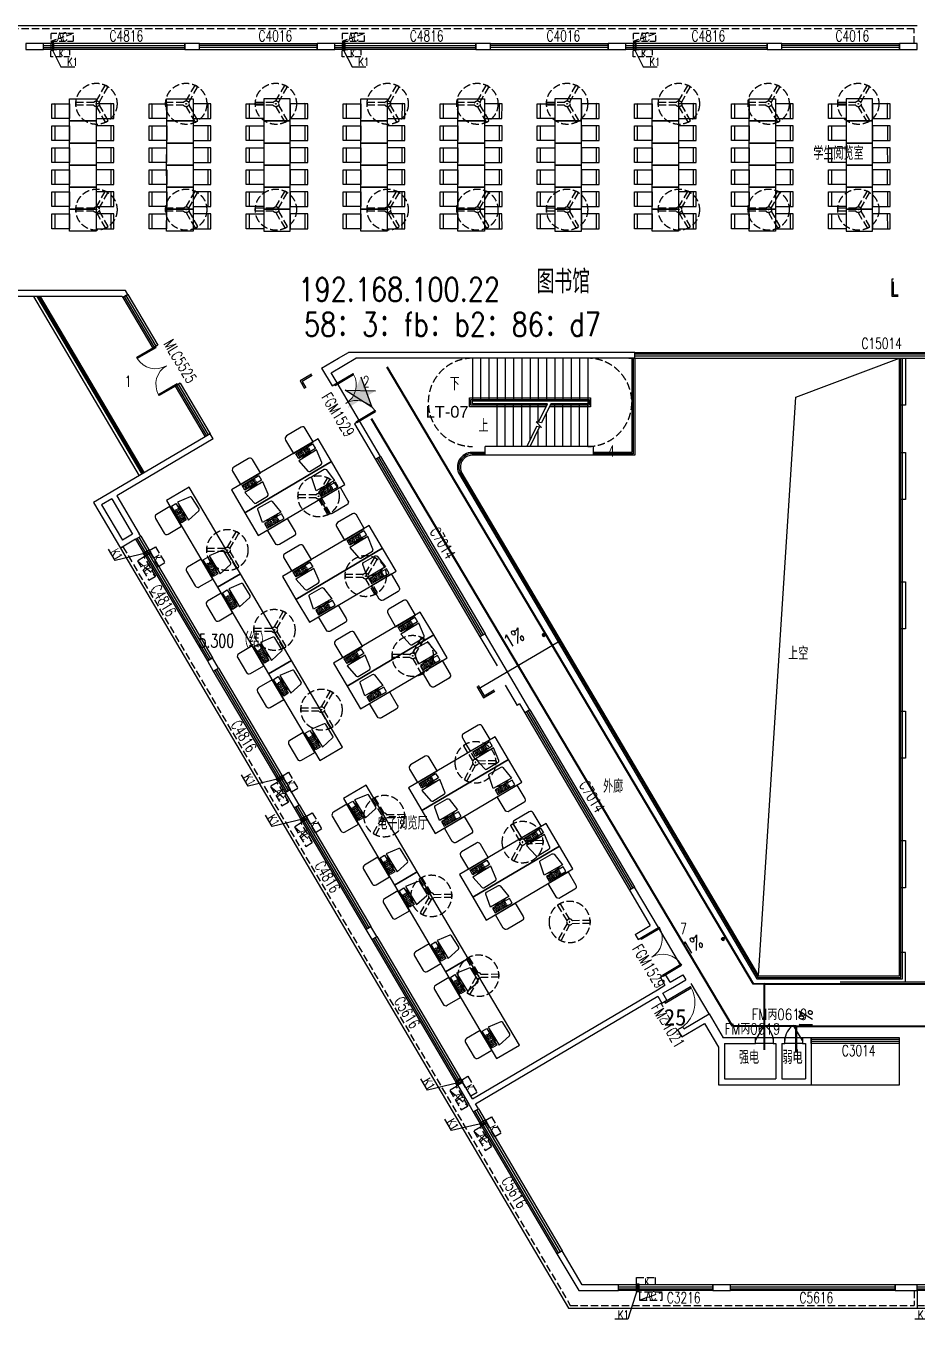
# Model space of a CAD drawing. Extents: x 447078 to 1776277, y 243534 to 519428.
# Drawn here: x 941896 to 972196, y 382473 to 426441 of the extents above; entities that cross this region are included whole.
import ezdxf

# ---------------------------------------------------------------- set-up
doc = ezdxf.new("R2010")
doc.units = 0
doc.header["$LTSCALE"] = 1000
doc.header["$MEASUREMENT"] = 0
for name, pattern in [('AP-02-RETAIL$0$DASH', [0.35, 0.25, -0.1]), ('DASH', [0.35, 0.25, -0.1]), ('HIDDEN3', [1.905, 1.27, -0.635])]:
    doc.linetypes.add(name, pattern=pattern)
for name, color, linetype in [('A-DOOR', 2, 'Continuous'), ('A-DOOR-FIRE', 2, 'Continuous'), ('A-DOOR-FIRE-IDEN', 2, 'Continuous'), ('A-EQPM-MECH', 191, 'Continuous'), ('A-FIXT', 211, 'Continuous'), ('A-FIXT-DASH', 211, 'HIDDEN3'), ('A-FLOR', 31, 'Continuous'), ('A-FURN', 251, 'Continuous'), ('A-HOLE', 41, 'Continuous'), ('A-HRAL', 104, 'Continuous'), ('A-OVER', 23, 'Continuous'), ('A-STRS', 2, 'Continuous'), ('A-WALL', 140, 'Continuous'), ('A-WALL-HATH', 8, 'Continuous'), ('A-WIND', 2, 'Continuous'), ('A-WIND-IDEN', 4, 'Continuous'), ('G-ANNO-NOTE', 80, 'Continuous'), ('X-连廊栏杆修改', 43, 'Continuous'), ('家具', 9, 'Continuous')]:
    doc.layers.add(name, color=color, linetype=linetype)
for name, color, linetype, lineweight in [('A桥架图层', 2, 'Continuous', 40), ('A门禁安装位置', 1, 'Continuous', 30), ('洁具', 7, 'Continuous', 13)]:
    doc.layers.add(name, color=color, linetype=linetype, lineweight=lineweight)
doc.styles.add('_TCH_DIM', font='SIMPLEX', dxfattribs={"bigfont": 'GBCBIG'})
doc.styles.add('_TCH_WINDOW', font='SIMPLEX', dxfattribs={"height": 3.5, "bigfont": 'GBCBIG'})
doc.styles.add('CCDI_T_G01', font='')
doc.styles.add('CCDI_T_G02', font='simplex.shx', dxfattribs={"width": 0.8, "bigfont": 'zjdz.shx'})
doc.styles.add('CCDI_T_G03', font='')
doc.styles.add('Note$0$CCDI-TOG-02', font='simplex.shx', dxfattribs={"width": 0.8, "bigfont": 'zjdz.shx'})
doc.styles.get('CCDI_T_G01').set_extended_font_data('Arial')
doc.styles.get('CCDI_T_G03').set_extended_font_data('SimHei')

# ---------------------------------------------------------------- blocks, each defined once
blk = doc.blocks.new('computer')
at = {"layer": 'A-FURN'}
for points in [[(-569, 322), (-752, 322), (-752, -341), (-569, -341)], [(-727, 276), (-707, 276), (-707, 252), (-727, 252)], [(-727, 222), (-707, 222), (-707, 198), (-727, 198)], [(-727, 164), (-707, 164), (-707, 139), (-727, 139)], [(-727, 110), (-707, 110), (-707, 85), (-727, 85)], [(-727, 36), (-707, 36), (-707, 12), (-727, 12)], [(-678, 276), (-658, 276), (-658, 252), (-678, 252)], [(-678, 222), (-658, 222), (-658, 198), (-678, 198)], [(-678, 164), (-658, 164), (-658, 139), (-678, 139)], [(-678, 110), (-658, 110), (-658, 85), (-678, 85)], [(-678, 36), (-658, 36), (-658, 12), (-678, 12)], [(-624, 276), (-604, 276), (-604, 252), (-624, 252)], [(-624, 222), (-604, 222), (-604, 198), (-624, 198)], [(-624, 164), (-604, 164), (-604, 139), (-624, 139)], [(-624, 110), (-604, 110), (-604, 85), (-624, 85)], [(-624, 36), (-604, 36), (-604, 12), (-624, 12)], [(-727, -18), (-707, -18), (-707, -42), (-727, -42)], [(-727, -76), (-707, -76), (-707, -101), (-727, -101)], [(-727, -130), (-707, -130), (-707, -155), (-727, -155)], [(-678, -18), (-658, -18), (-658, -42), (-678, -42)], [(-678, -76), (-658, -76), (-658, -101), (-678, -101)], [(-678, -130), (-658, -130), (-658, -155), (-678, -155)], [(-624, -18), (-604, -18), (-604, -42), (-624, -42)], [(-624, -76), (-604, -76), (-604, -101), (-624, -101)], [(-624, -130), (-604, -130), (-604, -155), (-624, -155)]]:
    blk.add_lwpolyline(points, close=True, dxfattribs=at)
blk.add_lwpolyline([(-500, 227, 0.201373), (-500, -240, 0.201373)], format="xyb", dxfattribs=at)
blk.add_lwpolyline([(-500, 365), (-41, 279, -0.361076), (0, 230), (0, -230, -0.370533), (-42, -279), (-500, -349)], format="xyb", close=True, dxfattribs=at)
blk = doc.blocks.new('GROUP')
at = {"layer": 'A-FURN'}
for points in [[(0, 1386), (0, 606), (-530, 606, -0.414214), (-630, 706), (-630, 1286, -0.414214), (-530, 1386)], [(2447, 899), (3227, 899), (3227, 1429, 0.414214), (3127, 1529), (2547, 1529, 0.414214), (2447, 1429)], [(4533, 899), (5313, 899), (5313, 1429, 0.414214), (5213, 1529), (4633, 1529, 0.414214), (4533, 1429)], [(0, -700), (0, -1480), (-530, -1480, -0.414214), (-630, -1380), (-630, -800, -0.414214), (-530, -700)], [(2447, -899), (3227, -899), (3227, -1429, -0.414214), (3127, -1529), (2547, -1529, -0.414214), (2447, -1429)], [(4533, -899), (5313, -899), (5313, -1429, -0.414214), (5213, -1529), (4633, -1529, -0.414214), (4533, -1429)]]:
    blk.add_lwpolyline(points, format="xyb", close=True, dxfattribs=at)
for points in [[(899, 1710), (899, -1710), (0, -1710), (0, 1710)], [(2087, 899), (5507, 899), (5507, 0), (2087, 0)], [(2087, 0), (5507, 0), (5507, -899), (2087, -899)]]:
    blk.add_lwpolyline(points, close=True, dxfattribs=at)
at = {"layer": '家具'}
for p, rotation in [((805, 991), 359.1788198696841), ((2806, -94), 89.17882007698749), ((4930, -94), 89.17882007698749), ((805, -1133), 359.1788198696841)]:
    blk.add_blockref('computer', p, dxfattribs=dict(at, rotation=rotation))
at = {"layer": '家具', "xscale": -0.9999999999999997, "rotation": 90.82117992301251}
for p in [(2806, 94), (4930, 94)]:
    blk.add_blockref('computer', p, dxfattribs=at)
blk = doc.blocks.new('A$C37F115F1')
at = {"layer": 'A-FURN'}
for points in [[(161, 1500), (661, 1511), (648, 2110), (148, 2100)], [(150, 2000), (650, 2010), (648, 2110), (148, 2100)], [(900, 2016), (1400, 2027), (1398, 2127), (898, 2116)], [(911, 1516), (1411, 1527), (1398, 2127), (898, 2116)], [(1661, 1532), (2161, 1543), (2147, 2143), (1648, 2132)], [(1650, 2032), (2150, 2043), (2147, 2143), (1648, 2132)], [(2400, 2048), (2899, 2059), (2897, 2159), (2397, 2148)], [(2410, 1549), (2910, 1559), (2897, 2159), (2397, 2148)], [(3149, 2065), (3649, 2076), (3647, 2176), (3147, 2165)], [(3160, 1565), (3660, 1576), (3647, 2176), (3147, 2165)], [(3910, 1581), (4410, 1592), (4397, 2192), (3897, 2181)], [(3899, 2081), (4399, 2092), (4397, 2192), (3897, 2181)], [(0, 1496), (750, 1512), (769, 613), (20, 596)], [(750, 1512), (1500, 1529), (1519, 629), (769, 613)], [(1500, 1529), (2249, 1545), (2269, 645), (1519, 629)], [(2249, 1545), (2999, 1561), (3019, 662), (2269, 645)], [(2999, 1561), (3749, 1578), (3769, 678), (3019, 662)], [(3749, 1578), (4499, 1594), (4519, 694), (3769, 678)], [(181, 600), (680, 611), (694, 11), (194, 0)], [(930, 616), (1430, 627), (1443, 27), (943, 16)], [(1680, 632), (2180, 643), (2193, 44), (1693, 33)], [(2430, 649), (2930, 660), (2943, 60), (2443, 49)], [(3180, 665), (3680, 676), (3693, 76), (3193, 65)], [(3930, 681), (4430, 692), (4443, 92), (3943, 82)], [(191, 100), (691, 111), (694, 11), (194, 0)], [(941, 116), (1441, 127), (1443, 27), (943, 16)], [(1691, 133), (2191, 143), (2193, 44), (1693, 33)], [(2441, 149), (2941, 160), (2943, 60), (2443, 49)], [(3191, 165), (3691, 176), (3693, 76), (3193, 65)], [(3941, 182), (4440, 192), (4443, 92), (3943, 82)]]:
    blk.add_lwpolyline(points, close=True, dxfattribs=at)
blk = doc.blocks.new('DI LOU')
at = {"layer": 'A-FIXT'}
h = blk.add_hatch(dxfattribs=at)
h.set_pattern_fill('ANSI31', color=256, scale=10)
h.set_pattern_definition([(45, (-842091.153, -1894175.001), (-11.22532015, 11.22532015), [])])
h.paths.add_polyline_path([(-50, 0, 1), (50, 0, 1)])
blk.add_circle((0, 0), 50, dxfattribs=at)
blk = doc.blocks.new('KT-SWSN')
at = {"layer": 'A-EQPM-MECH', "linetype": 'DASH', "ltscale": 0.8}
blk.add_line((934546, 493315), (935311, 493581), dxfattribs=at)
for points in [[(934546, 493315), (935311, 493315), (935311, 493581), (934546, 493581)], [(935183, 492788), (934546, 492788), (934546, 493038), (935183, 493038)]]:
    blk.add_lwpolyline(points, close=True, dxfattribs=at)
at = {"layer": 'A-EQPM-MECH'}
blk.add_lwpolyline([(934546, 493013), (934646, 493013), (934646, 493263), (934546, 493263)], close=True, dxfattribs=at)
blk.add_lwpolyline([(934596, 493263), (934596, 493013)], dxfattribs=at)
at = {"layer": 'A-FIXT-DASH'}
blk.add_lwpolyline([(934596, 493013), (934887, 492446), (935357, 492446)], dxfattribs=at)
at = {"layer": 'A-EQPM-MECH', "style": '_TCH_DIM', "width": 0.705882}
blk.add_text('AC', height=297.5, dxfattribs=at).set_placement((934762, 493315))
at = {"layer": 'A-EQPM-MECH', "style": 'Note$0$CCDI-TOG-02', "text_generation_flag": 4, "width": 0.8}
blk.add_text('K', height=200, dxfattribs=at).set_placement((934822, 493006))
at = {"layer": 'A-FIXT-DASH', "style": 'CCDI_T_G02', "width": 0.8}
blk.add_text('K1', height=265.8, dxfattribs=at).set_placement((935094, 492483))
blk = doc.blocks.new('KTXT')
at = {"layer": 'A-EQPM-MECH', "linetype": 'DASH'}
blk.add_line((340603, 544837), (341368, 545104), dxfattribs=at)
at = {"layer": 'A-EQPM-MECH'}
blk.add_lwpolyline([(340486, 545130), (340586, 545130), (340586, 545380), (340486, 545380)], close=True, dxfattribs=at)
at = {"layer": 'A-EQPM-MECH', "linetype": 'DASH'}
for points in [[(341135, 545355), (340497, 545355), (340497, 545605), (341135, 545605)], [(340603, 544837), (341368, 544837), (341368, 545104), (340603, 545104)]]:
    blk.add_lwpolyline(points, close=True, dxfattribs=at)
at = {"layer": 'A-EQPM-MECH'}
blk.add_lwpolyline([(340536, 545130), (340536, 545380)], dxfattribs=at)
at = {"layer": 'A-FIXT-DASH'}
blk.add_lwpolyline([(340536, 545257), (340205, 544189), (339758, 544189)], dxfattribs=at)
at = {"layer": 'A-EQPM-MECH', "style": 'Note$0$CCDI-TOG-02', "text_generation_flag": 4, "width": 0.8}
blk.add_text('K', height=200, dxfattribs=at).set_placement((340774, 545575))
at = {"layer": 'A-EQPM-MECH', "style": '_TCH_DIM', "width": 0.705882}
blk.add_text('AC', height=297.5, dxfattribs=at).set_placement((340820, 544837))
at = {"layer": 'A-FIXT-DASH', "style": 'CCDI_T_G02', "width": 0.8}
blk.add_text('K1', height=265.8, dxfattribs=at).set_placement((339862, 544216))
blk = doc.blocks.new('dfc-1')
at = {"layer": 'A-FURN', "linetype": 'DASH'}
for p, q in [((0, 100), (306, 630)), ((87, 50), (392, 580)), ((-87, 50), (-698, 50)), ((-87, -50), (-698, -50)), ((0, -100), (306, -630)), ((87, -50), (392, -580))]:
    blk.add_line(p, q, dxfattribs=at)
for radius in [700, 100, 10]:
    blk.add_circle((0, 0), radius, dxfattribs=at)
for start, end in [(55.904, 64.096), (175.904, 184.096), (295.904, 304.096)]:
    blk.add_arc((0, 0), 700, start, end, dxfattribs=at)
blk = doc.blocks.new('200X1200')
at = {"layer": 'X-连廊栏杆修改'}
blk.add_lwpolyline([(-800, 200), (800, 200), (800, 0), (-800, 0)], close=True, dxfattribs=at)
blk = doc.blocks.new('$DorLib2D$00000002')
for p, q in [((-0.5, 0), (-0.5, 0.4875)), ((-0.475, 0.4875), (-0.5, 0.4875)), ((-0.475, 0), (-0.475, 0.4875)), ((0.475, 0), (0.475, 0.4875)), ((0.475, 0.4875), (0.5, 0.4875)), ((0.5, 0), (0.5, 0.4875)), ((-0.5, 0), (-0.475, 0)), ((0.5, 0), (0.475, 0))]:
    blk.add_line(p, q)
at = {"lineweight": 13}
for centre, start, end in [((-0.4875, 0), 0, 88.53072), ((0.4875, 0), 91.46928, 180)]:
    blk.add_arc(centre, 0.4875, start, end, dxfattribs=at)
blk = doc.blocks.new('$TCHSYS$WIN2D')
for p, q in [((-0.5, 0.5), (0.5, 0.5)), ((-0.5, 0.5), (-0.5, -0.5)), ((0.5, 0.5), (0.5, -0.5)), ((0.5, 0.1667), (-0.5, 0.1667)), ((0.5, -0.1667), (-0.5, -0.1667)), ((-0.5, -0.5), (0.5, -0.5))]:
    blk.add_line(p, q)
blk = doc.blocks.new('$DorLib2D$00000228')
at = {"color": 0}
blk.add_line((0.5, 0), (0, 0.866), dxfattribs=at)
blk.add_arc((0.5, 0), 1, 120, 180, dxfattribs=at)
blk = doc.blocks.new('$DorLib2D$00000001')
for p, q in [((0.45, 0.975), (0.5, 0.975)), ((0.45, 0), (0.45, 0.975)), ((0.5, 0), (0.5, 0.975)), ((0.5, 0), (0.45, 0))]:
    blk.add_line(p, q)
at = {"lineweight": 13}
blk.add_arc((0.475, 0), 0.975, 91.4693, 180, dxfattribs=at)
blk = doc.blocks.new('门禁点位')
at = {"layer": 'A门禁安装位置'}
h = blk.add_hatch(color=256, dxfattribs=at)
h.paths.add_polyline_path([(-211491, 79015), (-211665, 79485), (-211858, 79022)])
h.paths.add_polyline_path([(-211858, 79022), (-211926, 78858), (-211670, 78698), (-211429, 78847), (-211491, 79015)])
h.paths.add_polyline_path([(-211429, 78847), (-211165, 79009), (-211491, 79015), (-211429, 78847)])
h.paths.add_polyline_path([(-211670, 78698), (-211285, 78457), (-211429, 78847)])
h.paths.add_polyline_path([(-211926, 78858), (-212105, 78430), (-211670, 78698)])
h.paths.add_polyline_path([(-211858, 79022), (-212198, 79028), (-211926, 78858)])
for p, q in [((-211665, 79485), (-211285, 78457)), ((-212198, 79028), (-211165, 79009)), ((-211285, 78457), (-212198, 79028))]:
    blk.add_line(p, q, dxfattribs=at)

msp = doc.modelspace()

# ---------------------------------------------------------------- linework, layer by layer
at = {"ltscale": 5}
msp.add_line((962395.6, 415141.4), (962595.6, 415141.4), dxfattribs=at)
at = {"layer": 'A-DOOR'}
for p, q in [((967295.6, 392041.4), (966695.6, 392041.4)), ((967295.6, 391841.4), (966695.6, 391841.4)), ((968295.6, 392041.4), (967695.6, 392041.4)), ((968295.6, 391841.4), (967695.6, 391841.4))]:
    msp.add_line(p, q, dxfattribs=at)
for points in [[(953238.4, 413010.5), (952476.5, 414302.6)], [(964159.4, 394490.7), (963397.4, 395782.8)], [(965124.5, 392854), (964514.9, 393887.7)]]:
    msp.add_lwpolyline(points, dxfattribs=at)
at = {"layer": 'A-FIXT'}
for points in [[(958225.8, 404972.7, 0, 0, 0), (959102.4, 405489.6, 60, 0, 0), (959257.4, 405581, 0, 0, 0)], [(964305.9, 394535.3, 0, 0, 0), (965182.5, 395052.2, 60, 0, 0), (965337.5, 395143.6, 0, 0, 0)], [(968853.5, 392103.5, 0, 0, 0), (968853.5, 393121.1, 60, 0, 0), (968853.5, 393301.1, 0, 0, 0)]]:
    msp.add_lwpolyline(points, format="xyseb", dxfattribs=at)
at = {"layer": 'A-FLOR'}
msp.add_line((971795.6, 393941.4), (977595.6, 393941.4), dxfattribs=at)
at = {"layer": 'A-FURN'}
msp.add_lwpolyline([(958672.6, 391792.5), (956935.4, 394738.3), (956160.9, 394281.6), (957898, 391335.7)], close=True, dxfattribs=at)
for points in [[(956674, 393411.5), (956277.8, 394083.4), (955821.3, 393814.1, 0.4142136), (955785.9, 393677.2), (956080.5, 393177.6, 0.4142136), (956217.5, 393142.3)], [(957733.6, 391614.6), (957337.4, 392286.4), (956880.9, 392017.2, 0.4142136), (956845.5, 391880.3), (957140.1, 391380.7, 0.4142136), (957277.1, 391345.4)]]:
    msp.add_lwpolyline(points, format="xyb", close=True, dxfattribs=at)
at = {"layer": 'A-HOLE'}
msp.add_lwpolyline([(966803.3, 394141.4), (968072.1, 413813.1), (971595.6, 415141.4)], dxfattribs=at)
at = {"layer": 'A-HRAL'}
for p, q in [((942268.8, 417241.4), (945832.8, 411197.5)), ((942326.9, 417241.4), (945875.9, 411222.9))]:
    msp.add_line(p, q, dxfattribs=at)
for points in [[(957515.6, 411941.4), (957066, 411941.4, 0.5804224), (956635.3, 411187.4), (966746.1, 394041.4), (971695.6, 394041.4), (971695.6, 415141.4)], [(957515.6, 411891.4), (957066, 411891.4, 0.5804224), (956678.4, 411212.8), (966774.7, 394091.4), (971645.6, 394091.4), (971645.6, 415141.4)], [(957515.6, 411941.4), (957066, 411941.4, 0.5804224), (956635.3, 411187.4), (966746.1, 394041.4), (971595.6, 394041.4)], [(957515.6, 411891.4), (957066, 411891.4, 0.5804224), (956678.4, 411212.8), (966774.7, 394091.4), (971595.6, 394091.4)]]:
    msp.add_lwpolyline(points, format="xyb", dxfattribs=at)
for points in [[(962495.6, 415141.4), (962495.6, 415141.4), (962495.6, 411941.4), (961195.6, 411941.4)], [(962545.6, 415141.4), (962545.6, 411891.4), (961195.6, 411891.4)]]:
    msp.add_lwpolyline(points, dxfattribs=at)
at = {"layer": 'A-OVER'}
msp.add_line((972195.6, 426441.4), (938295.9, 426441.4), dxfattribs=at)
at = {"layer": 'A-OVER', "linetype": 'AP-02-RETAIL$0$DASH'}
for p, q in [((972095.6, 426341.4), (938295.9, 426341.4)), ((972095.6, 425841.4), (972095.6, 426341.4))]:
    msp.add_line(p, q, dxfattribs=at)
at = {"layer": 'A-OVER'}
for points in [[(957515.6, 411841.4), (957066, 411841.4, 0.5804224), (956721.5, 411238.2), (966803.3, 394141.4), (971595.6, 394141.4), (971595.6, 415141.4)], [(957515.6, 411841.4), (957066, 411841.4, 0.5804224), (956721.5, 411238.2), (966803.3, 394141.4), (971595.6, 394141.4)]]:
    msp.add_lwpolyline(points, format="xyb", dxfattribs=at)
for points in [[(962595.6, 415141.4), (962595.6, 411841.4), (961195.6, 411841.4)], [(945153.6, 408707.3), (945110.5, 408681.9), (960348.3, 382841.4), (987495.6, 382841.4)], [(972195.6, 383441.4), (972195.6, 382841.4)]]:
    msp.add_lwpolyline(points, dxfattribs=at)
at = {"layer": 'A-OVER', "linetype": 'AP-02-RETAIL$0$DASH'}
for points in [[(945196.6, 408732.7), (960405.5, 382941.4), (972095.6, 382941.4)], [(972095.6, 383441.4), (972095.6, 382941.4)], [(972195.6, 382941.4), (987295.6, 382941.4)]]:
    msp.add_lwpolyline(points, dxfattribs=at)
at = {"layer": 'A-STRS'}
for p, q in [((957075.6, 415141.4), (957075.6, 413691.4)), ((957355.6, 415141.4), (957355.6, 413691.4)), ((957635.6, 415141.4), (957635.6, 413691.4)), ((957915.6, 415141.4), (957915.6, 413691.4)), ((958195.6, 415141.4), (958195.6, 413691.4)), ((958475.6, 415141.4), (958475.6, 413691.4)), ((958755.6, 415141.4), (958755.6, 413691.4)), ((959035.6, 415141.4), (959035.6, 413691.4)), ((959315.6, 415141.4), (959315.6, 413691.4)), ((959595.6, 415141.4), (959595.6, 413691.4)), ((959875.6, 415141.4), (959875.6, 413691.4)), ((960155.6, 415141.4), (960155.6, 413691.4)), ((960435.6, 415141.4), (960435.6, 413691.4)), ((960715.6, 415141.4), (960715.6, 413691.4)), ((960995.6, 415141.4), (960995.6, 413691.4)), ((957915.6, 412141.4), (957915.6, 413591.4)), ((958195.6, 412141.4), (958195.6, 413591.4)), ((958475.6, 412141.4), (958475.6, 413591.4)), ((958755.6, 412141.4), (958755.6, 413591.4)), ((959035.6, 412372.3), (959035.6, 413591.4)), ((959315.6, 412965.4), (959315.6, 413591.4)), ((959875.6, 412141.4), (959875.6, 413591.4)), ((960155.6, 412141.4), (960155.6, 413591.4)), ((960435.6, 412141.4), (960435.6, 413591.4)), ((960715.6, 412141.4), (960715.6, 413591.4)), ((960995.6, 412141.4), (960995.6, 413591.4)), ((959595.6, 412141.4), (959595.6, 413297.5)), ((959315.6, 412141.4), (959315.6, 412720.4))]:
    msp.add_line(p, q, dxfattribs=at)
for points in [[(959578.5, 413491.4), (956975.6, 413491.4), (956975.6, 413791.4), (961095.6, 413791.4), (961095.6, 413491.4), (959689.7, 413491.4)], [(959602.8, 413541.4), (957025.6, 413541.4), (957025.6, 413741.4), (961045.6, 413741.4), (961045.6, 413541.4), (959713.9, 413541.4)], [(959627, 413591.4), (957075.6, 413591.4), (957075.6, 413691.4), (960995.6, 413691.4), (960995.6, 413591.4), (959738.2, 413591.4)], [(959738.2, 413591.4), (959424.3, 412944.5), (959240.9, 412979.8), (959428.2, 412786.7), (959253, 412820.4), (958923.6, 412141.4)], [(959322.7, 412964.1), (959627, 413591.4)], [(959034.7, 412141.4), (959354.6, 412800.8)]]:
    msp.add_lwpolyline(points, dxfattribs=at)
at = {"layer": 'A-STRS', "linetype": 'DASH'}
for centre, start, end in [((957075.6, 413641.4), 90, 270), ((960995.6, 413641.4), 270, 90)]:
    msp.add_arc(centre, 1500, start, end, dxfattribs=at)
at = {"layer": 'A-WALL'}
for p, q in [((942495.6, 425841.4), (941895.6, 425841.4)), ((941895.6, 425841.4), (941895.6, 425641.4)), ((941895.6, 425641.4), (942495.6, 425641.4)), ((942495.6, 425641.4), (942495.6, 425841.4)), ((947795.6, 425841.4), (947295.6, 425841.4)), ((947295.6, 425841.4), (947295.6, 425641.4)), ((947295.6, 425641.4), (947795.6, 425641.4)), ((947795.6, 425641.4), (947795.6, 425841.4)), ((952395.6, 425841.4), (951795.6, 425841.4)), ((951795.6, 425841.4), (951795.6, 425641.4)), ((951795.6, 425641.4), (952395.6, 425641.4)), ((952395.6, 425641.4), (952395.6, 425841.4)), ((957695.6, 425841.4), (957195.6, 425841.4)), ((957195.6, 425841.4), (957195.6, 425641.4)), ((957195.6, 425641.4), (957695.6, 425641.4)), ((957695.6, 425641.4), (957695.6, 425841.4)), ((962295.6, 425841.4), (961695.6, 425841.4)), ((961695.6, 425841.4), (961695.6, 425641.4)), ((961695.6, 425641.4), (962295.6, 425641.4)), ((962295.6, 425641.4), (962295.6, 425841.4)), ((967595.6, 425841.4), (967095.6, 425841.4)), ((967095.6, 425841.4), (967095.6, 425641.4)), ((967095.6, 425641.4), (967595.6, 425641.4)), ((967595.6, 425641.4), (967595.6, 425841.4)), ((972195.6, 425841.4), (971595.6, 425841.4)), ((971595.6, 425841.4), (971595.6, 425641.4)), ((971595.6, 425641.4), (972195.6, 425641.4)), ((972195.6, 425641.4), (972195.6, 425841.4)), ((945285.4, 417441.4), (940873.9, 417441.4)), ((945192.6, 417205), (945364.9, 417306.6)), ((945364.9, 417306.6), (945285.4, 417441.4)), ((945171.1, 417241.4), (940816.7, 417241.4)), ((945171.1, 417241.4), (945192.6, 417205)), ((951948.7, 414803.9), (952521, 415141.4)), ((952273.3, 414647.1), (953111.6, 415141.4)), ((952521, 415141.4), (952860.1, 415341.4)), ((962595.6, 415341.4), (952860.1, 415341.4)), ((962595.6, 415141.4), (953111.6, 415141.4)), ((962595.6, 415141.4), (962595.6, 415341.4)), ((962595.6, 415141.4), (962595.6, 415341.4)), ((951948.7, 414803.9), (952304.2, 414201)), ((952476.5, 414302.6), (952273.3, 414647.1)), ((952304.2, 414201), (952476.5, 414302.6)), ((953238.4, 413010.5), (953066.2, 412908.9)), ((953066.2, 412908.9), (953777.2, 411703.2)), ((953949.4, 411804.8), (953238.4, 413010.5)), ((947986.3, 412467.4), (944799.2, 410588)), ((948158.6, 412569), (947986.3, 412467.4)), ((948260.2, 412396.7), (948158.6, 412569)), ((948260.2, 412396.7), (944986.9, 410466.5)), ((961195.6, 412141.4), (957515.6, 412141.4)), ((957515.6, 411841.4), (957515.6, 412141.4)), ((961195.6, 411841.4), (961195.6, 412141.4)), ((953949.4, 411804.8, 1500), (953777.2, 411703.2, 1500)), ((961195.6, 411841.4), (957515.6, 411841.4)), ((944799.2, 410588), (944196.2, 410232.4)), ((944196.2, 410232.4), (945110.5, 408681.9)), ((944814.6, 410364.9), (944470.1, 410161.7)), ((944814.6, 410364.9), (945525.8, 409159)), ((944986.9, 410466.5), (945748.8, 409174.4)), ((944470.1, 410161.7), (945181.2, 408955.8)), ((945627.3, 408986.7), (945110.5, 408681.9)), ((945525.8, 409159), (945181.2, 408955.8)), ((945627.3, 408986.7), (945799.6, 409088.3)), ((945799.6, 409088.3), (945748.8, 409174.4)), ((957332.8, 405673.5), (957917.1, 404682.7)), ((959029.1, 403190.7), (957505.1, 405775.1)), ((948237.8, 404953.6), (948065.5, 404852)), ((948441, 404609.1), (948237.8, 404953.6)), ((948065.5, 404852), (948268.7, 404507.5)), ((948268.7, 404507.5), (948441, 404609.1)), ((958186.5, 404028.9), (958592.9, 403339.8)), ((958679, 403390.6), (958592.9, 403339.8)), ((958679, 403390.6), (958856.8, 403089.1)), ((959029.1, 403190.7), (958856.8, 403089.1)), ((950879.1, 400474.4), (950706.8, 400372.8)), ((950706.8, 400372.8), (951011.6, 399856)), ((951183.9, 399957.6), (950879.1, 400474.4)), ((951011.6, 399856), (951183.9, 399957.6)), ((962584.7, 397161), (962412.4, 397059.4)), ((962412.4, 397059.4), (963123.6, 395853.4)), ((963397.4, 395782.8), (962584.7, 397161)), ((953622, 395822.9), (953449.8, 395721.3)), ((953449.8, 395721.3), (953652.9, 395376.8)), ((953825.2, 395478.4), (953622, 395822.9)), ((962606.7, 395548.7), (963123.6, 395853.4)), ((962880.6, 395478), (963397.4, 395782.8)), ((953652.9, 395376.8), (953825.2, 395478.4)), ((962606.7, 395548.7), (962708.3, 395376.4)), ((962708.3, 395376.4), (962880.6, 395478)), ((963642.5, 394185.9), (963470.3, 394084.3)), ((963470.3, 394084.3), (963622.6, 393825.9)), ((963794.9, 393927.5), (963642.5, 394185.9)), ((963794.9, 393927.5), (964225.6, 394181.5)), ((963810.4, 393704.4), (964327.2, 394009.2)), ((964225.6, 394181.5), (964327.2, 394009.2)), ((957076.1, 389965.5), (963364.2, 393673.5)), ((963364.2, 393673.5), (963622.6, 393825.9)), ((963552, 393552), (963810.4, 393704.4)), ((963691.6, 393315.1), (963552, 393552)), ((957177.7, 389793.2), (963379.7, 393450.4)), ((963379.7, 393450.4), (963519.4, 393213.6)), ((963519.4, 393213.6), (963691.6, 393315.1)), ((964263.1, 392346.1), (965124.5, 392854)), ((965124.5, 392854), (965603.7, 392041.4)), ((964225, 392410.7), (964052.7, 392309.1)), ((964052.7, 392309.1), (964192.4, 392072.2)), ((964192.4, 392072.2), (964967.6, 392529.4)), ((964263.1, 392346.1), (964225, 392410.7)), ((964967.6, 392529.4), (965445.7, 391718.6)), ((966695.6, 392041.4), (965603.7, 392041.4)), ((965645.7, 391841.4), (965646.5, 390641.4)), ((965645.7, 391841.4), (966695.6, 391841.4)), ((966695.6, 391841.4), (966695.6, 392041.4)), ((967495.6, 392041.4), (967295.6, 392041.4)), ((967295.6, 392041.4), (967295.6, 391841.4)), ((967295.6, 391841.4), (967395.6, 391841.4)), ((967395.6, 391841.4), (967395.6, 390641.4)), ((967695.6, 392041.4), (967495.6, 392041.4)), ((967595.6, 391841.4), (967595.6, 390641.4)), ((967595.6, 391841.4), (967695.6, 391841.4)), ((967695.6, 391841.4), (967695.6, 392041.4)), ((968595.6, 392041.4), (968295.6, 392041.4)), ((968295.6, 392041.4), (968295.6, 391841.4)), ((968295.6, 391841.4), (968395.6, 391841.4)), ((968395.6, 391841.4), (968395.6, 390641.4)), ((968595.6, 392041.4), (968595.6, 390441.4)), ((965445.7, 391718.6), (965446.6, 390441.4)), ((956669.7, 390654.6), (956497.5, 390553)), ((956497.5, 390553), (956954.6, 389777.8)), ((957076.1, 389965.5), (956669.7, 390654.6)), ((965446.6, 390441.4), (967495.6, 390441.4)), ((965646.5, 390641.4), (967395.6, 390641.4)), ((967495.6, 390441.4), (968595.6, 390441.4)), ((967595.6, 390641.4), (968395.6, 390641.4)), ((956954.6, 389777.8), (957107, 389519.3)), ((957107, 389519.3), (957279.3, 389620.9)), ((957279.3, 389620.9), (957177.7, 389793.2)), ((960123.8, 384797.2), (959951.5, 384695.6)), ((960805.3, 383641.4), (960123.8, 384797.2)), ((959951.5, 384695.6), (960691.1, 383441.4)), ((960691.1, 383441.4), (962045.6, 383441.4)), ((962045.6, 383641.4), (960805.3, 383641.4)), ((962045.6, 383441.4), (962045.6, 383641.4)), ((965845.6, 383641.4), (965245.6, 383641.4)), ((965245.6, 383641.4), (965245.6, 383441.4)), ((965245.6, 383441.4), (965845.6, 383441.4)), ((965845.6, 383441.4), (965845.6, 383641.4)), ((972195.6, 383641.4), (971445.6, 383641.4)), ((971445.6, 383641.4), (971445.6, 383441.4)), ((971445.6, 383441.4), (972195.6, 383441.4)), ((972195.6, 383441.4), (972195.6, 383641.4))]:
    msp.add_line(p, q, dxfattribs=at)
for points in [[(971545.6, 417241.4), (971345.6, 417241.4), (971345.6, 417841.4), (971395.6, 417841.4)], [(971545.6, 417291.4), (971395.6, 417291.4), (971395.6, 417741.4)], [(951604.3, 414600.5), (951216.7, 414371.9), (951368.9, 414113.8)], [(951629.7, 414557.4), (951285.1, 414354.2), (951412, 414139.2)], [(957225.8, 403984.8), (957454.3, 403597.1), (957842, 403825.7)], [(957268.8, 404010.2), (957472, 403665.6), (957816.6, 403868.8)]]:
    msp.add_lwpolyline(points, dxfattribs=at)
at = {"layer": 'A-WALL-HATH'}
msp.add_lwpolyline([(957276.6, 403898.6), (959989.9, 405498.7)], dxfattribs=at)
msp.add_lwpolyline([(971595.6, 391841.4), (968595.6, 391841.4), (968595.6, 390441.4), (971595.6, 390441.4)], close=True, dxfattribs=at)
at = {"layer": 'A-WIND'}
for p, q in [((953777.2, 411703.2), (957332.8, 405673.5)), ((953834.6, 411737.1, 1500), (957390.2, 405707.4, 1500)), ((953892, 411770.9, 1500), (957447.7, 405741.2, 1500)), ((953949.4, 411804.8), (957505.1, 405775.1)), ((957505.1, 405775.1, 1500), (957332.8, 405673.5, 1500)), ((959029.1, 403190.7), (962584.7, 397161)), ((958856.8, 403089.1), (962412.4, 397059.4)), ((958914.2, 403123), (962469.9, 397093.2)), ((958971.6, 403156.8), (962527.3, 397127.1)), ((968595.6, 391841.4), (968595.6, 392041.4)), ((971595.6, 392041.4), (968595.6, 392041.4)), ((971595.6, 391974.7), (968595.6, 391974.7)), ((971595.6, 391908.1), (968595.6, 391908.1)), ((971595.6, 391841.4), (968595.6, 391841.4)), ((971595.6, 391841.4), (971595.6, 392041.4))]:
    msp.add_line(p, q, dxfattribs=at)
at = {"layer": 'A桥架图层'}
for p, q in [((966629.1, 393859.6), (954174.9, 414839.5)), ((965919.1, 392428.7), (953650.1, 413079.1)), ((967007.8, 393867.5), (966629.1, 393859.6)), ((967007.3, 391626.3), (967007.3, 393867.6)), ((967007.3, 393867.6), (991638.3, 393867.6)), ((968081.5, 392428.7), (965919.1, 392428.7)), ((968081.5, 391547.2), (968081.5, 392428.7)), ((994827.5, 392421.4), (968081.5, 392421.4)), ((968081.5, 392421.4), (968081.5, 391547.2))]:
    msp.add_line(p, q, dxfattribs=at)
at = {"layer": 'X-连廊栏杆修改'}
for p, q in [((942152.7, 417241.4), (945746.7, 411146.7)), ((942384.9, 417241.4), (945919, 411248.3))]:
    msp.add_line(p, q, dxfattribs=at)
for points in [[(969578, 393941.4), (971795.6, 393941.4), (971795.6, 394941.4), (971595.6, 394941.4)], [(969578, 393941.4), (971595.6, 393941.4)]]:
    msp.add_lwpolyline(points, dxfattribs=at)

# ---------------------------------------------------------------- block references
at = {"color": 1, "xscale": -1, "rotation": 210.5273081750823}
for p in [(947544.1, 408828.4), (949281.3, 405882.5), (951018.4, 402936.7), (953557.9, 398702), (955293.7, 395755.3)]:
    msp.add_blockref('GROUP', p, dxfattribs=at)
at = {"layer": 'A-DOOR'}
for name, p, xscale, yscale, zscale, rotation in [('$DorLib2D$00000002', (946675.6, 414887), -1500, -1500, -1500, 300.5273654690798), ('$DorLib2D$00000002', (952771.3, 413605.7), -1500, 1500, -1500, 300.52736547032), ('$DorLib2D$00000002', (963175.4, 394781.1), -1500, 1500, -1500, 300.5273654703208), ('$DorLib2D$00000001', (963872.2, 392812.1), -1050, 1050, -1050, 300.5273655043584), ('$DorLib2D$00000228', (966995.6, 391941.4), 600, -600, 600, 180.0000000008402), ('$DorLib2D$00000228', (967995.6, 391941.4), -600, -600, -600, 180.0000000008405)]:
    msp.add_blockref(name, p, dxfattribs=dict(at, xscale=xscale, yscale=yscale, zscale=zscale, rotation=rotation))
at = {"layer": 'A-EQPM-MECH'}
for name, p in [('KT-SWSN', (8200, -67397)), ('KT-SWSN', (18100, -67397)), ('KT-SWSN', (28000, -67397)), ('KTXT', (622159.5, -161716)), ('KTXT', (632359.5, -161716))]:
    msp.add_blockref(name, p, dxfattribs=at)
at = {"layer": 'A-EQPM-MECH', "rotation": 300.527365466875}
for p in [(303367.3, 424891.5), (307888.1, 417225.2), (308700.8, 415847), (313983.5, 406888.6), (314796.2, 405510.3)]:
    msp.add_blockref('KTXT', p, dxfattribs=at)
at = {"layer": 'A-FIXT', "extrusion": (0, 0, -1), "zscale": -1, "rotation": 209.9999968260898}
for p in [(-959502.9, 405733.9), (-965598.3, 395397.3)]:
    msp.add_blockref('DI LOU', p, dxfattribs=at)
at = {"layer": 'A-FURN'}
for p in [(944295.6, 423791.4), (947345.6, 423791.4), (950395.6, 423791.4), (954195.6, 423791.4), (957245.6, 423791.4), (960295.6, 423791.4), (964095.6, 423791.4), (967145.6, 423791.4), (970195.6, 423791.4), (944295.6, 420191.4), (947345.6, 420191.4), (950395.6, 420191.4), (954195.6, 420191.4), (957245.6, 420191.4), (960295.6, 420191.4), (964095.6, 420191.4), (967145.6, 420191.4), (970195.6, 420191.4), (951846.9, 410448.5), (948745.9, 408619.9), (953446.9, 407735.2), (950346, 405906.5), (955047, 405021.8), (951946, 403193.2)]:
    msp.add_blockref('dfc-1', p, dxfattribs=at)
at = {"layer": 'A-FURN', "xscale": -1, "rotation": 241.0547309382488}
for p in [(957180.4, 401404), (954079.4, 399575.4), (958780.4, 398690.6), (955679.4, 396862), (960380.5, 395977.2), (957279.5, 394148.6)]:
    msp.add_blockref('dfc-1', p, dxfattribs=at)
at = {"layer": 'A-OVER', "rotation": 270.0000000000117}
for p in [(971595.6, 414341.4), (971595.6, 411141.4), (971595.6, 406741.4), (971595.6, 402341.4), (971595.6, 397941.4)]:
    msp.add_blockref('200X1200', p, dxfattribs=at)
at = {"layer": 'A-WIND'}
for p, xscale, yscale, zscale, rotation in [((944895.6, 425741.4), -4800, -200, -4800, 359.9999999999959), ((949795.6, 425741.4), 4000, -200, 4000, 359.9999999999959), ((954795.6, 425741.4), -4800, -200, -4800, 359.9999999999959), ((959695.6, 425741.4), 4000, -200, 4000, 359.9999999999959), ((964695.6, 425741.4), -4800, -200, -4800, 359.9999999999959), ((969595.6, 425741.4), 4000, -200, 4000, 359.9999999999959), ((945786.7, 416394.4), 2000, 200, 2000, 300.5273654690798), ((947564.5, 413379.6), 2000, 200, 2000, 300.5273654690798), ((946932.6, 406970.1), 4800, -200, 4800, 300.5273654722091), ((949573.9, 402490.9), 4800, -200, 4800, 300.5273654722091), ((952316.8, 397839.4), 4800, -200, 4800, 300.5273654722091), ((955161.3, 393015.7), 5600, -200, 5600, 300.5273654722091), ((958615.4, 387158.2), 5600, -200, 5600, 300.5273654586182)]:
    msp.add_blockref('$TCHSYS$WIN2D', p, dxfattribs=dict(at, xscale=xscale, yscale=yscale, zscale=zscale, rotation=rotation))
at = {"layer": 'A-WIND', "yscale": -200}
for p, xscale, zscale in [((970095.6, 415241.4), 15000, 15000), ((963645.6, 383541.4), -3200, -3200), ((968645.6, 383541.4), -5600, -5600), ((974595.6, 383541.4), -4800, -4800)]:
    msp.add_blockref('$TCHSYS$WIN2D', p, dxfattribs=dict(at, xscale=xscale, zscale=zscale))
at = {"layer": 'A门禁安装位置'}
msp.add_blockref('门禁点位', (1164947, 335023.2), dxfattribs=at)
at = {"layer": '家具', "extrusion": (0, 0, -1), "zscale": -0.9999999999999999, "rotation": 148.6515116946018}
for p in [(-957147.2, 394193.5), (-958226, 392364)]:
    msp.add_blockref('computer', p, dxfattribs=at)
at = {"layer": '洁具', "ltscale": 5, "rotation": 268.7532605531454}
for p in [(942786.7, 423989.9), (946086.7, 423989.9), (952686.7, 423989.9), (955986.7, 423989.9), (962586.7, 423989.9), (965886.7, 423989.9)]:
    msp.add_blockref('A$C37F115F1', p, dxfattribs=at)
at = {"layer": '洁具', "ltscale": 5, "xscale": -1, "rotation": 91.24673944685463}
for p in [(951478.2, 423989.9), (961378.2, 423989.9), (971278.2, 423989.9)]:
    msp.add_blockref('A$C37F115F1', p, dxfattribs=at)

# ---------------------------------------------------------------- texts
at = {"layer": 'A-DOOR-FIRE', "style": 'CCDI_T_G02', "width": 0.8}
for p in [(966568.5, 392643.7), (965650, 392154.8)]:
    msp.add_text('FM丙0619', height=375, dxfattribs=at).set_placement(p)
at = {"layer": 'A-DOOR-FIRE-IDEN', "style": '_TCH_WINDOW', "width": 0.705882}
for s, p in [('   1', (944666, 414171.4)), ('   2', (952759.4, 414157.9)), ('   4', (961104.7, 411799.8)), ('  7', (963777.8, 395560.6))]:
    msp.add_text(s, height=375, rotation=360, dxfattribs=at).set_placement(p)
at = {"layer": 'A-FIXT', "style": 'CCDI_T_G02', "width": 0.8}
for rotation, p in [(30.52737, (958302.8, 405267.1)), (30.52737, (964382.9, 394829.7)), (90, (968639.1, 392319.4))]:
    msp.add_text('1%%%', height=450, rotation=rotation, dxfattribs=at).set_placement(p)
at = {"layer": 'A-WIND-IDEN', "style": '_TCH_WINDOW', "width": 0.705882}
for s, rotation, p in [('C4816', 360, (944736.6, 425909.8)), ('C4016', 360, (949806.1, 425909.8)), ('C4816', 360, (954951.6, 425909.8)), ('C4016', 360, (959593.6, 425909.8)), ('C4816', 360, (964524.1, 425909.8)), ('C4016', 360, (969421.6, 425909.8)), ('MLC5525', 301.11779, (946566.7, 415632.8)), ('C15014', 360, (970304.9, 415456.3)), ('FGM1529', 301.11779, (951928.5, 413818.4)), ('C7014', 301.11779, (955607, 409253)), ('C4816', 301.11779, (946118.3, 407299.8)), ('C4816', 301.11779, (948846.8, 402684.8)), ('C7014', 301.11779, (960682, 400636.2)), ('C4816', 301.11779, (951692.3, 397900.3)), ('FGM1529', 301.11779, (962495.6, 395067.9)), ('C5616', 301.11779, (954396.8, 393290.8)), ('FM乙1021', 301.11779, (963139.8, 393063.9)), ('C3014', 360, (969635.6, 391417.7)), ('C5616', 301.11779, (958044.8, 387180.3)), ('C3216', 360, (963687.7, 383014.9)), ('C5616', 360, (968195.2, 383014.9))]:
    msp.add_text(s, height=375, rotation=rotation, dxfattribs=at).set_placement(p)
at = {"layer": 'A门禁安装位置', "char_height": 800, "width": 9568.517, "attachment_point": 1, "style": 'CCDI_T_G02'}
for s, insert in [('图书馆', (959255.7, 418144.9)), ('192.168.100.22', (951159.1, 417881.6)), ('58{\\f宋体|b0|i0|c134|p2;：\\Fsimplex.shx,zjdz.shx|c0;3\\f宋体|b0|i0|c134|p2;：\\Fsimplex.shx,zjdz.shx|c0;fb\\f宋体|b0|i0|c134|p2;：\\Fsimplex.shx,zjdz.shx|c0;b2\\f宋体|b0|i0|c134|p2;：\\Fsimplex.shx,zjdz.shx|c0;86\\f宋体|b0|i0|c134|p2;：\\Fsimplex.shx,zjdz.shx|c0;d7\\P}', (951351.2, 416693.3))]:
    msp.add_mtext(s, dxfattribs=dict(at, insert=insert))
at = {"layer": 'G-ANNO-NOTE'}
for s, height, style, width, p in [('学生阅览室', 450, 'CCDI_T_G02', 0.8, (968667.4, 421889.9, 0)), ('下', 450, 'CCDI_T_G02', 0.8, (956301.9, 414049.1)), ('上', 450, 'CCDI_T_G02', 0.8, (957285.8, 412625.2)), ('5.300', 446.25, '_TCH_DIM', 0.705882, (947762.1, 405310.4)), ('上空', 450, 'CCDI_T_G02', 0.8, (967810.5, 404886.2)), ('外廊', 450, 'CCDI_T_G02', 0.8, (961519.2, 400366.1)), ('电子阅览厅', 450, 'CCDI_T_G02', 0.8, (953841.4, 399115.5)), ('强电', 450, 'CCDI_T_G02', 0.8, (966138.7, 391150.3)), ('弱电', 450, 'CCDI_T_G02', 0.8, (967618.5, 391150.3))]:
    msp.add_text(s, height=height, dxfattribs=dict(at, style=style, width=width)).set_placement(p)
for s, height, style, p in [('LT-07', 400, 'CCDI_T_G01', (955486, 413120)), ('（结）', 506.38, '_TCH_DIM', (949112.1, 405310.4)), ('      25', 563.29, 'CCDI_T_G03', (961287.1, 392454.7, 0))]:
    msp.add_text(s, height=height, dxfattribs=dict(at, style=style)).set_placement(p)

doc.saveas('drawing.dxf')
